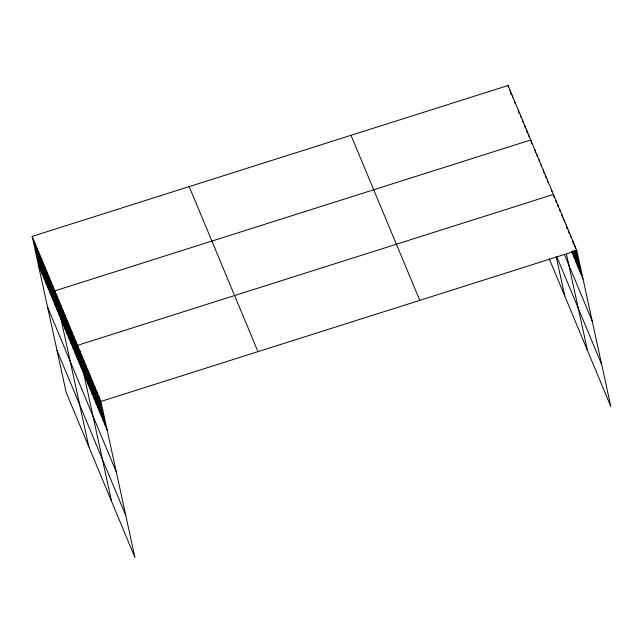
<?xml version="1.0" encoding="UTF-8"?>
<svg xmlns="http://www.w3.org/2000/svg" width="643" height="643" viewBox="0 0 643 643"><rect width="100%" height="100%" fill="white"/><g stroke="black" fill="none" stroke-linecap="round" stroke-linejoin="round"><path stroke-width="0.96" d="M32.15 236.407L100.919 401.449L134.942 557.489L66.173 392.447L32.15 236.407L508.058 85.511L576.827 250.553L610.85 406.593L549.299 258.88M100.919 401.449L576.827 250.553M571.691 251.783L583.032 278.99M564.699 255.078L592.211 321.098M556.629 256.38L601.671 364.485M351.014 135.311L419.775 300.353M189.203 186.615L257.972 351.657M38.347 264.844L107.116 429.886M47.534 306.952L116.303 471.994M56.994 350.339L125.755 515.381M574.705 245.449L575.34 248.391M575.774 250.352L580.902 273.886M572.575 240.353L573.435 244.276M574.713 250.159L578.78 268.782M570.454 235.25L570.88 237.211M573.869 250.939L576.65 263.686M568.324 230.146L568.967 233.087M572.817 250.738L574.529 258.582M566.202 225.05L567.054 228.972M571.973 251.517L572.399 253.479M564.072 219.946L564.506 221.907M561.95 214.842L562.593 217.784M559.828 209.747L560.254 211.708M557.698 204.643L558.124 206.604M555.576 199.539L556.211 202.481M554.089 197.377L553.446 194.435L77.538 345.339L111.561 501.371M566.531 254.451L587.469 350.475M551.381 189.484L551.815 191.445M547.257 179.582L547.9 182.524M545.192 174.631L545.835 177.572M543.134 169.68L543.777 172.621M541.068 164.729L541.494 166.69M539.003 159.777L539.437 161.739M536.945 154.826L537.371 156.788M534.88 149.875L535.523 152.817M531.608 143.895L530.756 139.973L54.84 290.877L88.863 446.909M556.171 256.533L564.779 296.013M528.691 135.022L529.117 136.983M526.625 130.071L527.268 133.013M524.567 125.12L525.202 128.061M522.502 120.169L522.928 122.13M520.436 115.218L520.87 117.179M518.379 110.266L519.014 113.208M514.247 100.364L514.89 103.306M512.19 95.413L512.616 97.374M510.124 90.462L510.976 94.384M508.058 85.511L508.484 87.472M98.789 396.353L104.994 424.782M96.667 391.249L102.864 419.686M94.545 386.146L100.742 414.582M92.415 381.05L98.612 409.478M90.293 375.946L96.49 404.383M88.163 370.842L94.368 399.279M86.041 365.746L92.238 394.175M83.912 360.643L90.116 389.079M81.79 355.539L87.987 383.975M79.66 350.443L85.865 378.872M75.472 340.388L81.677 368.825M73.415 335.437L79.611 363.874M71.349 330.486L77.546 358.915M69.283 325.535L75.488 353.963M67.226 320.584L73.423 349.012M65.16 315.633L71.357 344.061M63.094 310.682L69.299 339.11M61.029 305.73L67.234 334.159M58.971 300.779L65.168 329.208M56.905 295.828L63.102 324.257M52.782 285.926L58.979 314.355M50.717 280.975L56.914 309.404M48.651 276.024L54.856 304.452M46.593 271.073L52.79 299.501M44.528 266.122L50.725 294.55M42.462 261.171L48.667 289.599M40.405 256.211L46.601 284.648M38.339 251.26L44.536 279.697M36.273 246.309L42.478 274.746M34.216 241.358L40.413 269.795"/></g></svg>
